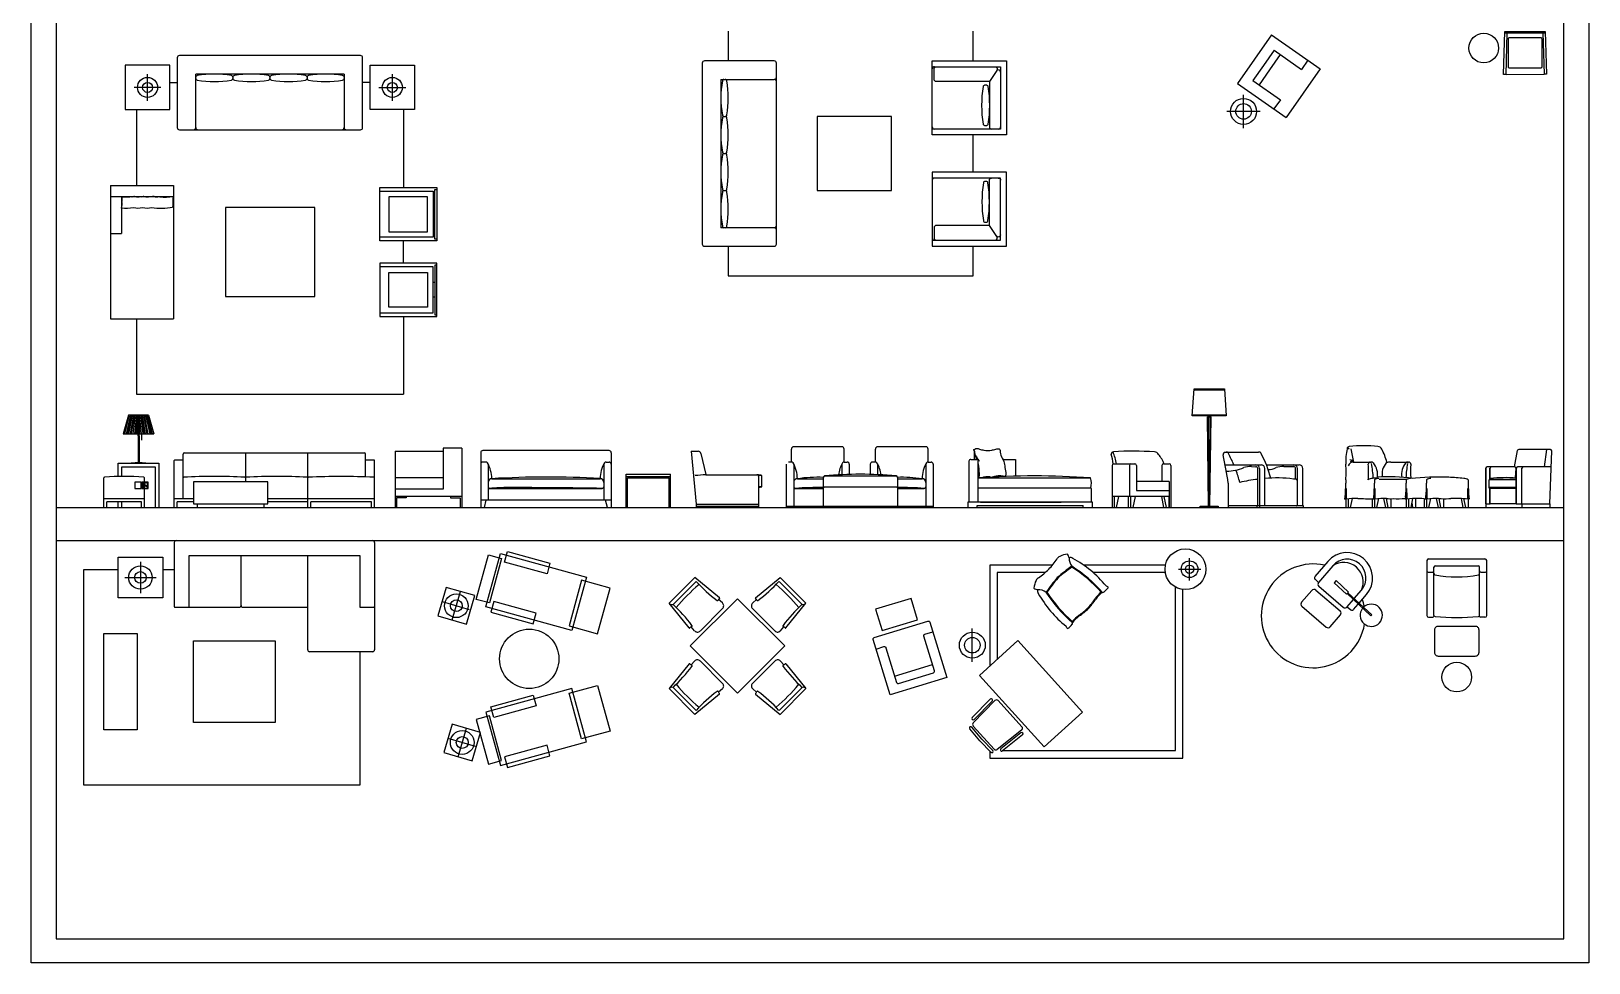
# Model space of a CAD drawing. Header units: inches. Extents: x 3.6 to 46.1, y 10.4 to 35.2.
# Drawn here: x 25.09 to 46.09, y 10.41 to 22.98 of the extents above; entities that cross this region are included whole.
import ezdxf

# ---------------------------------------------------------------- set-up
doc = ezdxf.new("R2010")
doc.units = ezdxf.units.IN
doc.header["$MEASUREMENT"] = 0
for name, color, linetype in [('02', 2, 'Continuous'), ('1', 1, 'Continuous'), ('4', 4, 'Continuous'), ('kadrbm', 4, 'Continuous')]:
    doc.layers.add(name, color=color, linetype=linetype)

# ---------------------------------------------------------------- blocks, each defined once
blk = doc.blocks.new('kadrbm')
at = {"layer": 'kadrbm', "color": 4}
blk.add_lwpolyline([(0, 0), (0, 24.797), (21, 24.797), (21, 0), (0, 0)], close=True, dxfattribs=at)
blk.add_lwpolyline([(20.663, 0.326), (20.663, 24.46), (0.337, 24.46), (0.337, 0.326), (20.663, 0.326)], dxfattribs=at)

msp = doc.modelspace()

# ---------------------------------------------------------------- linework, layer by layer
at = {"layer": '02'}
for p, q in [((41.815, 22.928), (41.357, 22.273)), ((41.815, 22.928), (42.471, 22.47)), ((44.945, 22.395), (44.961, 22.972)), ((44.961, 22.972), (45.506, 22.972)), ((44.961, 22.953), (45.506, 22.953)), ((44.977, 22.395), (44.993, 22.953)), ((45.474, 22.953), (45.49, 22.396)), ((45.506, 22.972), (45.522, 22.396)), ((41.852, 22.72), (41.708, 22.513)), ((41.852, 22.72), (42.221, 22.462)), ((29.35, 22.648), (29.35, 22.658)), ((41.708, 22.513), (41.566, 22.31)), ((41.934, 22.662), (41.789, 22.454)), ((42.471, 22.47), (42.013, 21.815)), ((42.307, 22.585), (42.221, 22.462)), ((26.663, 22.039), (26.663, 22.399)), ((26.963, 22.284), (27.063, 22.284)), ((29.313, 22.398), (27.313, 22.398)), ((29.663, 22.284), (29.563, 22.284)), ((29.963, 22.039), (29.963, 22.399)), ((34.392, 22.327), (34.392, 20.327)), ((41.357, 22.273), (42.013, 21.815)), ((41.566, 22.31), (41.935, 22.052)), ((41.789, 22.454), (41.648, 22.252)), ((44.977, 22.395), (44.945, 22.395)), ((44.977, 22.395), (45.49, 22.396)), ((45.522, 22.396), (45.49, 22.396)), ((26.843, 22.219), (26.483, 22.219)), ((29.783, 22.219), (30.143, 22.219)), ((41.935, 22.052), (41.849, 21.929)), ((37.792, 21.077), (37.792, 21.577)), ((26.163, 20.898), (26.163, 19.098)), ((26.163, 20.898), (27.013, 20.898)), ((27.013, 20.898), (27.013, 19.098)), ((26.163, 20.748), (27.013, 20.748)), ((26.313, 20.748), (26.313, 20.248)), ((30.538, 20.608), (30.513, 20.608)), ((30.538, 20.408), (30.513, 20.408)), ((26.163, 20.248), (26.313, 20.248)), ((30.113, 19.848), (30.113, 20.148)), ((30.538, 19.588), (30.513, 19.588)), ((30.538, 19.388), (30.513, 19.388)), ((26.163, 19.098), (27.013, 19.098)), ((27.023, 16.083), (27.023, 15.218)), ((29.723, 16.083), (29.723, 14.633)), ((31.477, 15.817), (31.517, 15.961)), ((31.517, 15.961), (32.088, 15.804)), ((27.223, 15.908), (29.523, 15.908)), ((27.223, 15.218), (27.223, 15.908)), ((27.923, 15.233), (27.923, 15.908)), ((28.823, 14.633), (28.823, 15.908)), ((29.523, 15.908), (29.523, 15.218)), ((31.094, 15.314), (31.259, 15.914)), ((31.223, 15.214), (31.421, 15.934)), ((31.259, 15.914), (31.435, 15.865)), ((31.435, 15.865), (31.271, 15.266)), ((31.421, 15.934), (32.581, 15.615)), ((32.049, 15.66), (31.477, 15.817)), ((32.088, 15.804), (32.049, 15.66)), ((42.574, 15.825), (42.399, 15.621)), ((42.642, 15.768), (42.45, 15.544)), ((43.91, 15.837), (43.91, 15.098)), ((43.934, 15.861), (44.693, 15.861)), ((44.022, 15.765), (44.605, 15.765)), ((44.717, 15.098), (44.717, 15.837)), ((32.514, 15.574), (32.345, 14.958)), ((32.581, 15.615), (32.383, 14.896)), ((32.899, 15.468), (32.514, 15.574)), ((33.694, 15.263), (34.04, 15.61)), ((33.747, 15.246), (34.057, 15.556)), ((34.374, 15.337), (34.04, 15.61)), ((34.859, 15.337), (35.193, 15.61)), ((35.486, 15.246), (35.176, 15.556)), ((35.539, 15.263), (35.193, 15.61)), ((42.45, 15.544), (42.402, 15.585)), ((42.688, 15.568), (42.66, 15.539)), ((42.854, 15.413), (42.688, 15.568)), ((43.926, 15.683), (43.99, 15.683)), ((44.006, 15.099), (44.006, 15.749)), ((44.621, 15.09), (44.621, 15.749)), ((44.637, 15.683), (44.701, 15.683)), ((32.73, 14.852), (32.899, 15.468)), ((42.358, 15.436), (42.221, 15.276)), ((42.411, 15.44), (42.74, 15.159)), ((42.455, 15.491), (42.783, 15.21)), ((42.66, 15.539), (42.827, 15.384)), ((42.827, 15.384), (42.854, 15.413)), ((42.846, 15.405), (42.834, 15.392)), ((42.834, 15.392), (43.154, 15.094)), ((43.166, 15.107), (42.846, 15.405)), ((42.932, 15.325), (43.028, 15.438)), ((42.996, 15.265), (43.095, 15.38)), ((27.033, 15.208), (27.898, 15.208)), ((27.948, 15.208), (28.823, 15.208)), ((29.533, 15.208), (29.713, 15.208)), ((31.271, 15.266), (31.094, 15.314)), ((32.383, 14.896), (31.223, 15.214)), ((31.331, 15.286), (31.292, 15.142)), ((31.292, 15.142), (31.863, 14.985)), ((31.903, 15.129), (31.331, 15.286)), ((31.863, 14.985), (31.903, 15.129)), ((33.966, 14.93), (33.694, 15.263)), ((34.111, 14.888), (34.415, 15.193)), ((34.412, 15.267), (34.359, 15.311)), ((35.122, 14.888), (34.818, 15.193)), ((34.821, 15.267), (34.874, 15.311)), ((35.267, 14.93), (35.539, 15.263)), ((42.226, 15.222), (42.554, 14.942)), ((42.837, 15.214), (42.92, 15.312)), ((42.837, 15.214), (42.885, 15.173)), ((42.92, 15.176), (42.985, 15.251)), ((32.345, 14.958), (32.73, 14.852)), ((34.037, 14.892), (33.993, 14.944)), ((35.196, 14.892), (35.24, 14.944)), ((42.607, 14.946), (42.744, 15.106)), ((43.154, 15.094), (43.166, 15.107)), ((43.934, 15.074), (43.99, 15.074)), ((44.693, 15.074), (44.637, 15.074)), ((29.698, 14.608), (28.848, 14.608)), ((33.966, 14.444), (33.694, 14.111)), ((34.037, 14.482), (33.993, 14.43)), ((34.111, 14.486), (34.415, 14.181)), ((35.122, 14.486), (34.818, 14.181)), ((35.196, 14.482), (35.24, 14.43)), ((35.267, 14.444), (35.539, 14.111)), ((36.735, 14.28), (37.245, 14.436)), ((32.383, 14.112), (31.223, 13.793)), ((32.345, 14.05), (32.73, 14.155)), ((32.581, 13.392), (32.383, 14.112)), ((32.73, 14.155), (32.899, 13.539)), ((33.694, 14.111), (34.04, 13.764)), ((33.747, 14.128), (34.057, 13.818)), ((34.412, 14.108), (34.359, 14.064)), ((34.821, 14.108), (34.874, 14.064)), ((35.486, 14.128), (35.176, 13.818)), ((35.539, 14.111), (35.193, 13.764)), ((31.292, 13.865), (31.863, 14.022)), ((31.331, 13.721), (31.292, 13.865)), ((31.903, 13.878), (31.331, 13.721)), ((31.863, 14.022), (31.903, 13.878)), ((32.514, 13.433), (32.345, 14.05)), ((34.374, 14.037), (34.04, 13.764)), ((34.859, 14.037), (35.193, 13.764)), ((38.022, 13.97), (37.781, 13.722)), ((37.793, 13.649), (38.087, 13.95)), ((38.048, 13.944), (37.807, 13.697)), ((38.131, 13.949), (38.45, 13.596)), ((31.271, 13.742), (31.094, 13.693)), ((31.094, 13.693), (31.259, 13.094)), ((31.223, 13.793), (31.421, 13.073)), ((31.435, 13.142), (31.271, 13.742)), ((30.77, 13.633), (30.657, 13.249)), ((31.153, 13.521), (30.77, 13.633)), ((31.041, 13.137), (31.153, 13.521)), ((32.899, 13.539), (32.514, 13.433)), ((37.884, 13.405), (37.747, 13.568)), ((37.911, 13.429), (37.775, 13.591)), ((38.077, 13.294), (37.793, 13.607)), ((38.447, 13.553), (38.118, 13.29)), ((38.438, 13.515), (38.167, 13.299)), ((38.46, 13.486), (38.19, 13.271)), ((30.657, 13.249), (31.041, 13.137)), ((31.421, 13.073), (32.581, 13.392)), ((32.049, 13.347), (31.477, 13.19)), ((32.088, 13.203), (32.049, 13.347)), ((38.034, 13.252), (37.884, 13.405)), ((38.059, 13.277), (37.911, 13.429)), ((31.259, 13.094), (31.435, 13.142)), ((31.477, 13.19), (31.517, 13.046)), ((31.517, 13.046), (32.088, 13.203))]:
    msp.add_line(p, q, dxfattribs=at)
for points in [[(45.025, 22.892), (45.442, 22.892, -0.414214), (45.458, 22.876), (45.458, 22.492, -0.414214), (45.442, 22.476), (45.025, 22.476, -0.414214), (45.009, 22.492), (45.009, 22.876, -0.414214)], [(36.445, 14.772, -0.414214), (36.46, 14.8), (37.182, 15.021, -0.414214), (37.21, 15.007), (37.438, 14.263), (36.673, 14.029)], [(44.563, 14.951), (44.063, 14.951, 0.414214), (44.013, 14.901), (44.013, 14.601, 0.414214), (44.063, 14.551), (44.563, 14.551, 0.414214), (44.613, 14.601), (44.613, 14.901, 0.414214)]]:
    msp.add_lwpolyline(points, format="xyb", close=True, dxfattribs=at)
for points in [[(26.963, 21.919), (26.963, 22.519), (26.363, 22.519), (26.363, 21.919)], [(29.663, 21.919), (29.663, 22.519), (30.263, 22.519), (30.263, 21.919)], [(35.692, 20.827), (36.692, 20.827), (36.692, 21.827), (35.692, 21.827)], [(29.793, 20.868), (30.563, 20.868), (30.563, 20.148), (29.793, 20.148)], [(28.916, 20.598), (27.716, 20.598), (27.716, 19.398), (28.916, 19.398)], [(29.918, 20.743), (29.918, 20.273), (30.438, 20.273), (30.438, 20.743)], [(29.793, 19.128), (30.563, 19.128), (30.563, 19.848), (29.793, 19.848)], [(29.918, 19.253), (29.918, 19.723), (30.438, 19.723), (30.438, 19.253)], [(26.867, 15.335), (26.267, 15.335), (26.267, 15.885), (26.867, 15.885)], [(30.578, 15.093), (30.962, 14.981), (31.074, 15.365), (30.69, 15.477)], [(34.616, 14.051), (33.98, 14.687), (34.616, 15.323), (35.253, 14.687)], [(36.566, 14.894), (37.044, 15.041), (36.956, 15.327), (36.478, 15.181)], [(26.522, 14.855), (26.522, 13.555), (26.072, 13.555), (26.072, 14.855)], [(28.383, 14.755), (28.383, 13.655), (27.283, 13.655), (27.283, 14.755)], [(37.877, 14.288), (38.395, 14.758), (39.268, 13.794), (38.75, 13.324)]]:
    msp.add_lwpolyline(points, close=True, dxfattribs=at)
for points in [[(29.533, 21.648, 0.414214), (29.563, 21.678), (29.563, 22.618, 0.414214), (29.533, 22.648), (27.093, 22.648, 0.414214), (27.063, 22.618), (27.063, 21.678, 0.414214), (27.093, 21.648), (29.533, 21.648)], [(35.142, 22.547, 0.414214), (35.112, 22.577), (34.172, 22.577, 0.414214), (34.142, 22.547), (34.142, 20.107, 0.414214), (34.172, 20.077), (35.112, 20.077, 0.414214), (35.142, 20.107), (35.142, 22.547)], [(38.089, 22.497, -0.668179), (38.111, 22.446), (38.012, 22.297), (37.297, 22.297, -0.414214), (37.267, 22.327), (37.267, 22.467, -0.414214), (37.297, 22.497)], [(27.283, 21.648, 0.414214), (27.313, 21.678), (27.313, 22.398)], [(27.813, 22.358, 0.414214), (27.793, 22.378, 0.086957), (27.333, 22.378, 0.414214), (27.313, 22.358)], [(27.313, 22.338, 0.414214), (27.333, 22.318, 0.086957), (27.793, 22.318, 0.414214), (27.813, 22.338)], [(28.313, 22.358, 0.414214), (28.293, 22.378, 0.086957), (27.833, 22.378, 0.414214), (27.813, 22.358), (27.813, 22.338, 0.414214), (27.833, 22.318, 0.086957), (28.293, 22.318, 0.414214), (28.313, 22.338)], [(28.813, 22.358, 0.414214), (28.793, 22.378, 0.086957), (28.333, 22.378, 0.414214), (28.313, 22.358), (28.313, 22.338, 0.414214), (28.333, 22.318, 0.086957), (28.793, 22.318, 0.414214), (28.813, 22.338)], [(29.313, 22.358, 0.414214), (29.293, 22.378, 0.086957), (28.833, 22.378, 0.414214), (28.813, 22.358), (28.813, 22.338, 0.414214), (28.833, 22.318, 0.086957), (29.293, 22.318, 0.414214), (29.313, 22.338)], [(29.313, 22.398), (29.313, 21.678, 0.414214), (29.343, 21.648)], [(34.392, 22.327), (35.112, 22.327, 0.414214), (35.142, 22.357)], [(34.432, 22.327, 0.414214), (34.412, 22.307, 0.086957), (34.412, 21.847, 0.414214), (34.432, 21.827), (34.452, 21.827, 0.414214), (34.472, 21.847, 0.086957), (34.472, 22.307, 0.414214), (34.452, 22.327)], [(38.012, 22.297), (38.012, 21.687, 0.414214), (38.042, 21.657)], [(38.162, 22.425, 0.668179), (38.111, 22.446)], [(37.972, 21.702), (37.952, 21.702, -0.414214), (37.932, 21.722, -0.078431), (37.932, 22.232, -0.414214), (37.952, 22.252), (37.972, 22.252, -0.414214), (37.992, 22.232, -0.078431), (37.992, 21.722, -0.414214), (37.972, 21.702)], [(34.432, 21.827, 0.414214), (34.412, 21.807, 0.086957), (34.412, 21.347, 0.414214), (34.432, 21.327), (34.452, 21.327, 0.414214), (34.472, 21.347, 0.086957), (34.472, 21.807, 0.414214), (34.452, 21.827)], [(38.132, 21.657, 0.414214), (38.162, 21.687)], [(34.432, 21.327, 0.414214), (34.412, 21.307, 0.086957), (34.412, 20.847, 0.414214), (34.432, 20.827), (34.452, 20.827, 0.414214), (34.472, 20.847, 0.086957), (34.472, 21.307, 0.414214), (34.452, 21.327)], [(34.432, 20.827, 0.414214), (34.412, 20.807, 0.086957), (34.412, 20.347, 0.414214), (34.432, 20.327)], [(34.452, 20.327, 0.414214), (34.472, 20.347, 0.086957), (34.472, 20.807, 0.414214), (34.452, 20.827)], [(37.972, 20.952), (37.952, 20.952, 0.414214), (37.932, 20.932, 0.078431), (37.932, 20.422, 0.414214), (37.952, 20.402), (37.972, 20.402, 0.414214), (37.992, 20.422, 0.078431), (37.992, 20.932, 0.414214), (37.972, 20.952)], [(38.012, 20.357), (38.012, 20.967, -0.414214), (38.042, 20.997)], [(38.132, 20.997, -0.414214), (38.162, 20.967)], [(35.142, 20.297, 0.414214), (35.112, 20.327), (34.392, 20.327)], [(38.089, 20.157, 0.668179), (38.111, 20.209), (38.012, 20.357), (37.297, 20.357, 0.414214), (37.267, 20.327), (37.267, 20.187, 0.414214), (37.297, 20.157)], [(38.162, 20.23, -0.668179), (38.111, 20.209)], [(36.484, 14.645), (36.591, 14.677, -0.414214), (36.618, 14.662), (36.762, 14.195, 0.414214), (36.789, 14.18), (37.257, 14.324, 0.414214), (37.271, 14.351), (37.128, 14.819, -0.414214), (37.143, 14.847), (37.249, 14.879)]]:
    msp.add_lwpolyline(points, format="xyb", dxfattribs=at)
for points in [[(37.242, 22.577), (38.242, 22.577), (38.242, 21.577), (37.242, 21.577), (37.242, 22.577)], [(37.242, 22.497), (38.162, 22.497), (38.162, 21.657), (37.242, 21.657)], [(37.242, 21.077), (37.242, 20.077), (38.242, 20.077), (38.242, 21.077), (37.242, 21.077)], [(29.793, 20.818), (30.513, 20.818), (30.513, 20.198), (29.793, 20.198)], [(30.563, 20.173), (30.538, 20.173), (30.538, 20.843), (30.563, 20.843)], [(37.242, 20.157), (38.162, 20.157), (38.162, 20.997), (37.242, 20.997)], [(29.793, 19.178), (30.513, 19.178), (30.513, 19.798), (29.793, 19.798)], [(30.563, 19.823), (30.538, 19.823), (30.538, 19.153), (30.563, 19.153)]]:
    msp.add_lwpolyline(points, dxfattribs=at)
for centre, radius in [((44.677, 22.75), 0.2), ((26.663, 22.219), 0.135), ((26.663, 22.219), 0.0675), ((29.963, 22.219), 0.135), ((29.963, 22.219), 0.0675), ((41.439, 21.895), 0.175), ((41.439, 21.895), 0.105), ((40.655, 15.721), 0.275), ((26.567, 15.61), 0.158), ((40.711, 15.721), 0.113), ((37.782, 14.697, 0), 0.175), ((44.313, 14.267), 0.2)]:
    msp.add_circle(centre, radius, dxfattribs=at)
for centre, radius, start, end in [((37.272, 22.467), 0.03, 90, 180), ((35.112, 22.297), 0.03, 0, 90), ((27.343, 21.678), 0.03, 180, 270), ((29.283, 21.678), 0.03, 270, 0), ((37.272, 21.687), 0.03, 180, 270), ((37.272, 20.967), 0.03, 90, 180), ((26.078, 20.65), 0.242, 346.1867, 7.3739), ((26.365, 21.35), 0.759, 266.0555, 278.1007), ((26.456, 20.707), 0.14, 165.5657, 190.6785), ((26.365, 21.35), 0.609, 265.7427, 275.4189), ((26.433, 20.701), 0.0429, 65.6435, 103.7218), ((26.485, 20.652), 0.0946, 79.7501, 110.8941), ((26.53, 20.858), 0.266, 257.561, 283.7715), ((26.53, 20.858), 0.116, 255.8824, 279.4939), ((26.559, 20.702), 0.0429, 65.6435, 103.7218), ((26.611, 20.652), 0.0946, 79.7501, 110.8941), ((26.656, 20.858), 0.266, 256.4049, 283.7715), ((26.656, 20.858), 0.116, 255.8824, 279.4939), ((26.685, 20.702), 0.0429, 65.6435, 103.7218), ((26.737, 20.653), 0.0946, 79.7501, 110.8941), ((26.849, 21.427), 0.837, 261.0739, 280.4948), ((26.782, 20.859), 0.116, 255.8824, 279.4939), ((26.811, 20.702), 0.0429, 65.6435, 103.7218), ((26.875, 21.855), 1.115, 267.6441, 276.83), ((26.767, 20.661), 0.242, 346.1867, 7.3739), ((27.145, 20.718), 0.14, 166.8176, 190.6785), ((35.112, 20.357), 0.03, 270, 0), ((37.272, 20.187), 0.03, 180, 270), ((27.048, 16.083), 0.025, 90, 180), ((29.698, 16.083), 0.025, 0, 90), ((38.067, 16.44), 1.036, 316.0936, 325.9932), ((39.008, 15.805), 0.1, 118.0469, 145.9932), ((41.329, 12.754), 3.731, 126.2482, 130.0613), ((39.087, 15.658), 0.267, 94.2341, 118.0469), ((38.938, 15.841), 0.153, 12.4649, 32.6081), ((39.254, 15.866), 0.167, 177.1388, 218.2848), ((39.106, 15.831), 0.047, 49.1421, 112.0314), ((38.026, 14.049), 2.034, 41.9312, 57.3791), ((38.431, 14.553), 1.491, 39.305, 61.7726), ((42.835, 15.603), 0.343, 319.4802, 139.4802), ((42.835, 15.603), 0.254, 319.4802, 139.4802), ((42.787, 15.547), 0.265, 335.7404, 123.22), ((43.934, 15.837), 0.0239, 90, 180), ((44.022, 15.749), 0.016, 90, 180), ((44.605, 15.749), 0.016, 0, 90), ((44.693, 15.837), 0.0239, 0, 90), ((35.596, 16.975), 2.092, 222.6775, 233.1426), ((33.637, 16.975), 2.092, 306.8574, 317.3225), ((38.88, 15.448), 0.267, 152.6399, 176.4526), ((38.732, 15.525), 0.1, 124.6935, 152.6399), ((38.085, 16.459), 1.036, 304.6935, 314.5931), ((41.811, 13.242), 3.731, 140.6254, 144.4543), ((42.418, 15.604), 0.025, 139.4802, 229.4802), ((42.479, 15.519), 0.0381, 139.4802, 229.4802), ((43.926, 15.699), 0.016, 180, 270), ((43.99, 15.699), 0.016, 270, 0), ((44.022, 15.661), 0.0156, 178.3563, 270.6808), ((44.313, 17.128), 1.511, 258.8803, 281.1197), ((44.605, 15.661), 0.016, 270, 0), ((44.637, 15.699), 0.016, 180, 270), ((44.701, 15.699), 0.016, 270, 0), ((35.666, 13.643), 2.441, 129.9883, 140.1886), ((34.436, 15.266), 0.089, 134.3746, 154.8525), ((34.371, 15.334), 0.005, 314.3746, 50.1019), ((34.862, 15.334), 0.005, 129.8981, 225.6254), ((34.797, 15.266), 0.089, 25.1475, 45.6254), ((33.567, 13.643), 2.441, 39.8114, 50.0117), ((38.694, 15.594), 0.153, 238.0786, 258.2218), ((38.706, 15.427), 0.047, 158.6553, 221.5447), ((38.673, 15.278), 0.167, 52.402, 93.5479), ((39.977, 16.117), 1.491, 208.9141, 231.3817), ((40.475, 16.528), 2.034, 213.3076, 228.7555), ((39.872, 15.006), 0.527, 129.6001, 143.6919), ((39.542, 15.432), 0.0235, 263.6461, 316.5282), ((39.381, 15.638), 0.285, 308.8946, 324.3038), ((39.619, 15.538), 0.0527, 230.7964, 256.3216), ((39.604, 15.477), 0.01, 324.3038, 75.5886), ((42.387, 15.411), 0.0381, 49.4802, 139.4802), ((27.033, 15.218), 0.01, 180, 270), ((27.213, 15.218), 0.01, 270, 0), ((27.898, 15.233), 0.025, 270, 0), ((27.948, 15.233), 0.025, 180, 270), ((29.533, 15.218), 0.01, 180, 270), ((29.713, 15.218), 0.01, 270, 0), ((33.732, 15.29), 0.0465, 215.0215, 289.3027), ((32.329, 13.708), 2.092, 36.8569, 47.3219), ((34.347, 15.308), 0.01, 232.3954, 334.8525), ((34.38, 15.228), 0.05, 314.9997, 50.1019), ((34.853, 15.228), 0.05, 129.8981, 225.0003), ((34.886, 15.308), 0.01, 205.1475, 307.6046), ((36.904, 13.708), 2.092, 132.6781, 143.1431), ((35.501, 15.29), 0.0465, 250.6973, 324.9785), ((38.674, 15.907), 0.983, 303.9852, 313.3305), ((38.625, 15.858), 0.983, 317.3563, 326.7015), ((42.25, 15.251), 0.0381, 139.4802, 229.4802), ((42.715, 15.13), 0.0381, 319.4802, 49.4802), ((42.808, 15.239), 0.0381, 229.4802, 319.4802), ((42.901, 15.192), 0.025, 229.4802, 319.4802), ((43.16, 15.1), 0.15, 140.369, 133.6125), ((33.97, 14.933), 0.005, 219.8976, 315.6249), ((34.037, 14.867), 0.089, 115.1469, 135.6249), ((33.995, 14.957), 0.01, 295.1469, 37.604), ((35.238, 14.957), 0.01, 142.396, 244.8531), ((35.196, 14.867), 0.089, 44.3751, 64.8531), ((35.263, 14.933), 0.005, 224.3751, 320.1024), ((39.006, 14.917), 0.0527, 15.0982, 40.6233), ((39.066, 14.934), 0.01, 195.0982, 306.3829), ((38.903, 15.155), 0.285, 306.3829, 321.7921), ((39.111, 14.995), 0.0235, 314.1585, 7.0406), ((39.541, 14.671), 0.527, 126.9948, 141.0866), ((42.579, 14.971), 0.0381, 229.4802, 319.4802), ((43.934, 15.098), 0.0239, 180, 270), ((43.99, 15.09), 0.016, 270, 0), ((44.022, 15.099), 0.016, 180, 270), ((44.313, 18.657), 3.586, 265.3378, 274.6622), ((44.605, 15.099), 0.016, 270, 0), ((44.637, 15.09), 0.016, 180, 270), ((44.693, 15.098), 0.0239, 270, 0), ((34.075, 14.924), 0.05, 219.8976, 314.9997), ((35.158, 14.924), 0.05, 225.0003, 320.1024), ((28.848, 14.633), 0.025, 180, 270), ((29.698, 14.633), 0.025, 270, 0), ((34.075, 14.45), 0.05, 45.0003, 140.1024), ((35.158, 14.45), 0.05, 39.8976, 134.9997), ((32.329, 15.666), 2.092, 312.6781, 323.1431), ((33.97, 14.441), 0.005, 44.3751, 140.1024), ((34.037, 14.507), 0.089, 224.3751, 244.8531), ((33.995, 14.417), 0.01, 322.396, 64.8531), ((35.238, 14.417), 0.01, 115.1469, 217.604), ((36.904, 15.666), 2.092, 216.8569, 227.3219), ((35.196, 14.507), 0.089, 295.1469, 315.6249), ((35.263, 14.441), 0.005, 39.8976, 135.6249), ((33.732, 14.084), 0.0465, 70.6973, 144.9785), ((35.666, 15.732), 2.441, 219.8114, 230.0117), ((35.596, 12.4), 2.092, 126.8574, 137.3225), ((34.347, 14.066), 0.01, 25.1475, 127.6046), ((34.38, 14.146), 0.05, 309.8981, 45.0003), ((34.853, 14.146), 0.05, 134.9997, 230.1019), ((34.886, 14.066), 0.01, 52.3954, 154.8525), ((33.637, 12.4), 2.092, 42.6775, 53.1426), ((33.567, 15.732), 2.441, 309.9883, 320.1886), ((35.501, 14.084), 0.0465, 35.0215, 109.3027), ((34.436, 14.108), 0.089, 205.1475, 225.6254), ((34.371, 14.041), 0.005, 309.8981, 45.6254), ((34.862, 14.041), 0.005, 134.3746, 230.1019), ((34.797, 14.108), 0.089, 314.3746, 334.8525), ((38.035, 13.957), 0.018, 315.757, 135.757), ((38.109, 13.929), 0.03, 42.1807, 135.757), ((37.794, 13.709), 0.018, 135.757, 315.757), ((37.761, 13.58), 0.018, 39.6211, 219.6211), ((37.815, 13.628), 0.03, 135.757, 222.1807), ((38.449, 13.501), 0.018, 308.6043, 128.6043), ((38.428, 13.576), 0.03, 308.6043, 42.1807), ((38.047, 13.265), 0.018, 224.7402, 44.7402), ((38.099, 13.314), 0.03, 222.1807, 308.6043), ((38.179, 13.285), 0.018, 128.6043, 308.6043)]:
    msp.add_arc(centre, radius, start, end, dxfattribs=at)
at = {"layer": '1'}
for p, q in [((41.439, 21.67), (41.439, 22.12)), ((26.513, 21.919), (26.513, 20.898)), ((30.113, 21.919), (30.113, 20.868)), ((41.664, 21.895), (41.214, 21.895)), ((30.113, 19.128), (30.113, 18.084)), ((26.513, 19.098), (26.513, 18.084)), ((26.513, 18.084), (30.113, 18.084)), ((40.771, 18.142), (41.182, 18.142)), ((26.408, 17.799), (26.336, 17.545)), ((26.355, 17.545), (26.421, 17.799)), ((26.435, 17.799), (26.373, 17.545)), ((26.448, 17.799), (26.392, 17.545)), ((26.676, 17.799), (26.408, 17.799)), ((26.411, 17.545), (26.462, 17.799)), ((26.475, 17.799), (26.43, 17.545)), ((26.448, 17.545), (26.488, 17.799)), ((26.467, 17.545), (26.502, 17.799)), ((26.515, 17.799), (26.486, 17.545)), ((26.505, 17.545), (26.529, 17.799)), ((26.523, 17.545), (26.536, 17.799)), ((26.542, 17.545), (26.542, 17.799)), ((26.561, 17.545), (26.548, 17.799)), ((26.58, 17.545), (26.556, 17.799)), ((26.569, 17.799), (26.598, 17.545)), ((26.617, 17.545), (26.582, 17.799)), ((26.636, 17.545), (26.596, 17.799)), ((26.609, 17.799), (26.655, 17.545)), ((26.673, 17.545), (26.623, 17.799)), ((26.636, 17.799), (26.692, 17.545)), ((26.649, 17.799), (26.711, 17.545)), ((26.729, 17.545), (26.663, 17.799)), ((26.676, 17.799), (26.748, 17.545)), ((40.747, 17.802), (41.206, 17.802)), ((40.952, 17.777), (41.001, 17.777)), ((40.967, 16.572), (40.952, 17.777)), ((40.972, 16.572), (40.964, 17.777)), ((40.969, 17.777), (40.969, 17.792)), ((40.98, 16.572), (40.988, 17.777)), ((40.984, 17.777), (40.984, 17.792)), ((40.985, 16.572), (41.001, 17.777)), ((26.336, 17.545), (26.748, 17.545)), ((26.536, 17.521), (26.533, 17.545)), ((26.536, 17.521), (26.536, 17.164)), ((26.536, 17.521), (26.548, 17.521)), ((26.548, 17.521), (26.552, 17.545)), ((26.548, 17.521), (26.548, 17.164)), ((26.58, 17.463), (26.582, 17.463)), ((26.582, 17.545), (26.582, 17.463)), ((27.143, 16.672), (27.143, 17.272)), ((27.163, 17.292), (29.583, 17.292)), ((27.983, 17.292), (27.983, 16.902)), ((28.823, 16.552), (28.823, 17.292)), ((29.603, 16.967), (29.603, 17.272)), ((29.999, 17.312), (29.999, 16.552)), ((29.999, 17.312), (30.649, 17.312)), ((30.899, 17.352), (30.649, 17.352)), ((30.649, 17.352), (30.649, 16.802)), ((30.899, 17.352), (30.899, 16.552)), ((31.154, 17.292), (31.154, 16.552)), ((32.884, 17.322), (31.184, 17.322)), ((32.914, 17.292), (32.914, 16.552)), ((33.993, 17.312), (34.061, 16.597)), ((33.993, 17.312), (34.085, 17.312)), ((34.124, 17.282), (34.188, 16.998)), ((35.344, 17.167), (35.344, 17.342)), ((36.024, 17.372), (35.374, 17.372)), ((36.054, 17.167), (36.054, 17.342)), ((36.475, 17.167), (36.475, 17.342)), ((37.155, 17.372), (36.505, 17.372)), ((37.185, 17.167), (37.185, 17.342)), ((37.811, 17.202), (37.811, 17.316)), ((41.187, 17.297), (41.201, 17.302)), ((41.201, 17.302), (41.641, 17.302)), ((42.84, 17.363), (42.85, 17.367)), ((42.85, 17.367), (42.846, 17.36)), ((42.846, 17.36), (42.863, 17.347)), ((45.092, 17.102), (45.132, 17.321)), ((45.575, 17.336), (45.15, 17.336)), ((45.497, 17.102), (45.529, 17.336)), ((45.568, 16.602), (45.593, 17.319)), ((26.267, 17.152), (26.817, 17.152)), ((26.267, 16.972), (26.267, 17.152)), ((26.317, 17.102), (26.767, 17.102)), ((26.317, 16.972), (26.317, 17.102)), ((26.442, 17.156), (26.642, 17.156)), ((26.442, 17.156), (26.442, 17.152)), ((26.536, 17.164), (26.548, 17.164)), ((26.642, 17.156), (26.642, 17.152)), ((26.767, 17.102), (26.767, 16.552)), ((26.817, 17.152), (26.817, 16.552)), ((27.023, 16.552), (27.023, 17.187)), ((27.138, 17.192), (27.028, 17.192)), ((29.718, 17.192), (29.608, 17.192)), ((29.723, 16.552), (29.723, 17.187)), ((31.224, 17.167), (31.184, 17.167)), ((31.254, 17.137), (31.254, 16.652)), ((32.814, 17.137), (32.814, 16.652)), ((32.844, 17.167), (32.884, 17.167)), ((35.274, 17.137), (35.274, 16.552)), ((35.344, 17.167), (35.304, 17.167)), ((35.374, 17.137), (35.374, 16.572)), ((36.024, 17.137), (36.024, 16.996)), ((36.054, 17.167), (36.094, 17.167)), ((36.124, 17.137), (36.124, 17)), ((36.405, 17.137), (36.405, 17)), ((36.475, 17.167), (36.435, 17.167)), ((36.505, 17.137), (36.505, 16.996)), ((37.155, 17.137), (37.155, 16.572)), ((37.185, 17.167), (37.225, 17.167)), ((37.255, 17.137), (37.255, 16.552)), ((39.667, 17.122), (39.667, 16.552)), ((39.687, 17.142), (39.974, 17.142)), ((39.901, 17.122), (39.901, 16.702)), ((39.994, 17.122), (39.994, 16.782)), ((40.339, 17.122), (40.339, 16.903)), ((40.359, 17.142), (40.438, 17.142)), ((40.458, 17.122), (40.458, 16.552)), ((41.194, 17.13), (41.679, 17.13)), ((41.546, 17.105), (41.605, 17.104)), ((41.63, 16.577), (41.63, 17.079)), ((41.655, 17.079), (41.655, 16.552)), ((41.726, 16.577), (41.726, 17.079)), ((41.747, 17.13), (42.187, 17.13)), ((41.983, 17.105), (42.116, 17.105)), ((42.141, 16.937), (42.141, 17.08)), ((42.166, 16.907), (42.166, 17.08)), ((42.237, 16.577), (42.237, 17.08)), ((42.915, 17.167), (43.158, 17.167)), ((43.423, 17.167), (43.664, 17.167)), ((44.704, 16.602), (44.704, 17.084)), ((44.708, 16.602), (44.708, 17.087)), ((45.092, 17.102), (44.722, 17.102)), ((44.758, 16.94), (44.758, 17.084)), ((44.762, 16.943), (44.762, 17.084)), ((45.109, 17.083), (45.101, 16.952)), ((45.116, 16.602), (45.116, 17.084)), ((45.119, 16.602), (45.119, 17.087)), ((45.586, 17.102), (45.134, 17.102)), ((45.189, 16.602), (45.189, 17.084)), ((45.192, 16.602), (45.192, 17.084)), ((26.072, 16.552), (26.072, 16.952)), ((26.598, 16.889), (26.658, 16.889)), ((26.598, 16.889), (26.598, 16.814)), ((26.598, 16.814), (26.658, 16.814)), ((26.622, 16.552), (26.622, 16.952)), ((26.658, 16.889), (26.658, 16.814)), ((30.649, 16.952), (29.999, 16.952)), ((30.649, 16.802), (29.999, 16.802)), ((31.274, 16.812), (32.794, 16.812)), ((31.304, 16.942), (32.764, 16.942)), ((33.114, 17.002), (33.714, 17.002)), ((33.114, 16.552), (33.114, 17.002)), ((33.114, 16.972), (33.714, 16.972)), ((33.134, 16.952), (33.694, 16.952)), ((33.134, 16.552), (33.134, 16.952)), ((33.694, 16.552), (33.694, 16.952)), ((33.714, 16.552), (33.714, 17.002)), ((34.188, 16.994), (34.877, 16.994)), ((34.898, 16.974), (34.898, 16.552)), ((34.945, 16.834), (34.898, 16.834)), ((34.945, 16.834), (34.945, 16.984)), ((35.394, 16.812), (35.773, 16.812)), ((35.424, 16.942), (35.773, 16.942)), ((35.773, 16.959), (35.773, 16.837)), ((35.773, 16.817), (35.773, 16.572)), ((36.763, 16.827), (35.783, 16.827)), ((36.762, 16.977), (35.784, 16.977)), ((36.773, 16.959), (36.773, 16.837)), ((36.773, 16.942), (37.105, 16.942)), ((36.773, 16.817), (36.773, 16.572)), ((36.773, 16.812), (37.135, 16.812)), ((37.862, 16.952), (39.377, 16.953)), ((37.862, 16.817), (39.377, 16.817)), ((39.387, 16.627), (39.387, 16.807)), ((40.438, 16.903), (39.994, 16.903)), ((40.438, 16.903), (40.438, 16.552)), ((41.232, 16.882), (41.232, 16.552)), ((42.167, 16.592), (42.166, 16.907)), ((42.817, 16.928), (42.817, 16.881)), ((43.203, 16.928), (43.203, 16.881)), ((43.269, 16.934), (43.643, 16.934)), ((43.633, 16.928), (43.633, 16.881)), ((43.905, 16.928), (43.905, 16.881)), ((44.467, 16.928), (44.467, 16.881)), ((44.751, 16.815), (44.751, 16.925)), ((44.751, 16.828), (45.116, 16.828)), ((44.751, 16.815), (45.116, 16.815)), ((44.759, 16.602), (44.758, 16.815)), ((44.762, 16.602), (44.762, 16.815)), ((26.622, 16.672), (26.072, 16.672)), ((26.582, 16.632), (26.112, 16.632)), ((26.112, 16.552), (26.112, 16.632)), ((26.267, 16.552), (26.267, 16.632)), ((26.317, 16.552), (26.317, 16.632)), ((26.582, 16.552), (26.582, 16.632)), ((27.283, 16.672), (27.023, 16.672)), ((27.063, 16.552), (27.063, 16.632)), ((27.283, 16.632), (27.063, 16.632)), ((29.723, 16.672), (28.283, 16.672)), ((28.823, 16.632), (28.283, 16.632)), ((29.683, 16.632), (28.863, 16.632)), ((28.863, 16.552), (28.863, 16.632)), ((29.683, 16.552), (29.683, 16.632)), ((30.899, 16.702), (29.999, 16.702)), ((30.149, 16.682), (30.019, 16.682)), ((30.019, 16.682), (30.019, 16.552)), ((30.149, 16.702), (30.149, 16.682)), ((30.749, 16.702), (30.749, 16.682)), ((30.749, 16.682), (30.879, 16.682)), ((30.879, 16.682), (30.879, 16.552)), ((32.914, 16.652), (31.154, 16.652)), ((31.204, 16.552), (31.229, 16.652)), ((32.864, 16.552), (32.839, 16.652)), ((34.061, 16.597), (34.898, 16.597)), ((34.061, 16.597), (34.061, 16.552)), ((37.891, 16.627), (38.98, 16.627)), ((40.438, 16.702), (39.667, 16.702)), ((39.694, 16.702), (39.694, 16.552)), ((39.727, 16.552), (39.757, 16.702)), ((39.885, 16.702), (39.885, 16.552)), ((39.916, 16.702), (39.916, 16.552)), ((39.95, 16.552), (39.98, 16.702)), ((39.994, 16.782), (40.438, 16.782)), ((40.366, 16.552), (40.336, 16.702)), ((40.4, 16.552), (40.37, 16.702)), ((40.433, 16.702), (40.433, 16.552)), ((42.805, 16.666), (42.817, 16.671)), ((42.817, 16.776), (42.817, 16.552)), ((42.848, 16.672), (42.848, 16.552)), ((42.882, 16.552), (42.906, 16.674)), ((43.172, 16.672), (43.172, 16.552)), ((43.191, 16.666), (43.203, 16.671)), ((43.203, 16.776), (43.203, 16.552)), ((43.237, 16.552), (43.261, 16.674)), ((43.356, 16.552), (43.331, 16.674)), ((43.389, 16.552), (43.365, 16.674)), ((43.423, 16.672), (43.423, 16.552)), ((43.62, 16.666), (43.633, 16.671)), ((43.633, 16.776), (43.633, 16.552)), ((43.664, 16.67), (43.664, 16.552)), ((43.697, 16.552), (43.722, 16.674)), ((43.723, 16.552), (43.71, 16.615)), ((43.756, 16.677), (43.756, 16.552)), ((43.874, 16.672), (43.874, 16.552)), ((43.893, 16.666), (43.905, 16.671)), ((43.905, 16.776), (43.905, 16.552)), ((43.938, 16.552), (43.963, 16.674)), ((44.067, 16.552), (44.042, 16.674)), ((44.1, 16.552), (44.076, 16.674)), ((44.134, 16.672), (44.134, 16.552)), ((44.4, 16.552), (44.376, 16.674)), ((44.434, 16.552), (44.409, 16.674)), ((44.467, 16.776), (44.467, 16.552)), ((44.479, 16.666), (44.467, 16.671)), ((44.704, 16.602), (44.704, 16.552)), ((44.704, 16.602), (44.762, 16.602)), ((45.116, 16.602), (44.762, 16.602)), ((45.116, 16.602), (45.568, 16.602)), ((45.192, 16.602), (45.192, 16.552)), ((45.568, 16.602), (45.568, 16.552)), ((34.061, 16.572), (34.898, 16.572)), ((34.181, 16.572), (34.181, 16.552)), ((34.778, 16.572), (34.778, 16.552)), ((35.274, 16.572), (37.255, 16.572)), ((37.847, 16.582), (39.277, 16.582)), ((37.847, 16.552), (37.847, 16.582)), ((39.277, 16.552), (39.277, 16.582)), ((42.247, 16.577), (41.232, 16.577)), ((41.62, 16.552), (41.62, 16.577)), ((42.247, 16.552), (42.247, 16.577)), ((26.567, 15.82), (26.567, 15.4)), ((40.385, 15.775), (39.285, 15.775)), ((40.711, 15.571), (40.711, 15.871)), ((26.357, 15.61), (26.777, 15.61)), ((40.561, 15.721), (40.861, 15.721)), ((30.77, 15.037), (30.882, 15.421)), ((30.634, 15.285), (30.999, 15.179)), ((37.782, 14.472, 0), (37.782, 14.922, 0)), ((30.713, 13.441), (31.078, 13.335)), ((30.849, 13.193), (30.962, 13.577))]:
    msp.add_line(p, q, dxfattribs=at)
for points in [[(34.492, 22.977), (34.492, 22.577)], [(37.792, 22.577), (37.792, 22.977)], [(34.492, 20.077), (34.492, 19.677), (37.792, 19.677), (37.792, 20.077)], [(37.762, 17.202), (37.843, 17.202)], [(38.194, 17.202), (38.362, 17.202), (38.362, 16.977)], [(27.333, 16.602), (27.333, 16.552)], [(28.233, 16.552), (28.233, 16.602)], [(39.402, 16.627), (37.722, 16.627)], [(37.722, 16.627), (37.722, 16.552)], [(39.402, 16.552), (39.402, 16.627)], [(35.773, 16.572), (35.78, 16.552)], [(35.845, 16.552), (35.853, 16.572)], [(36.7, 16.552), (36.693, 16.572)], [(36.773, 16.572), (36.765, 16.552)], [(40.856, 16.552), (40.856, 16.572), (41.096, 16.572), (41.096, 16.552)], [(38.864, 15.775), (38.019, 15.775), (38.019, 14.416)], [(29.523, 14.608), (29.523, 12.809), (25.806, 12.809), (25.806, 15.718), (26.267, 15.718)], [(26.867, 15.718), (27.023, 15.718)], [(38.766, 15.675), (38.119, 15.675), (38.119, 14.507)], [(40.384, 15.675), (39.413, 15.675)], [(38.019, 13.268), (38.019, 13.175), (40.619, 13.175), (40.619, 15.448)], [(38.194, 13.275), (40.519, 13.275), (40.519, 15.482)]]:
    msp.add_lwpolyline(points, dxfattribs=at)
for points in [[(40.746, 17.792), (40.771, 18.152), (41.181, 18.152), (41.206, 17.792)], [(26.575, 16.809), (26.575, 16.894), (26.49, 16.894), (26.49, 16.809)], [(26.585, 16.809), (26.67, 16.809), (26.67, 16.894), (26.585, 16.894)], [(26.621, 16.845), (26.621, 16.84), (26.606, 16.84), (26.606, 16.845)], [(26.625, 16.856), (26.63, 16.856), (26.63, 16.871), (26.625, 16.871)], [(26.634, 16.845), (26.634, 16.84), (26.649, 16.84), (26.649, 16.845)], [(27.283, 16.602), (28.283, 16.602), (28.283, 16.902), (27.283, 16.902)]]:
    msp.add_lwpolyline(points, close=True, dxfattribs=at)
for points in [[(37.762, 17.202, 0.414214), (37.737, 17.177), (37.737, 16.627)], [(37.862, 16.627), (37.862, 17.177, 0.414214), (37.837, 17.202)]]:
    msp.add_lwpolyline(points, format="xyb", dxfattribs=at)
for centre, radius in [((40.711, 15.721), 0.0562), ((26.567, 15.61), 0.0788), ((30.826, 15.229), 0.16), ((30.826, 15.229), 0.08), ((31.809, 14.513), 0.4), ((37.782, 14.697, 0), 0.105), ((30.905, 13.385), 0.16), ((30.905, 13.385), 0.08)]:
    msp.add_circle(centre, radius, dxfattribs=at)
for centre, radius, start, end in [((27.163, 17.272), 0.02, 90, 180), ((29.583, 17.272), 0.02, 0, 90), ((31.184, 17.292), 0.03, 90, 180), ((32.884, 17.292), 0.03, 0, 90), ((34.085, 17.272), 0.04, 13.9838, 90), ((35.374, 17.342), 0.03, 90, 180), ((36.024, 17.342), 0.03, 0, 90), ((36.505, 17.342), 0.03, 90, 180), ((37.155, 17.342), 0.03, 0, 90), ((39.685, 17.274), 0.03, 90, 180), ((38.814, 17.039), 0.873, 6.7491, 15.6015), ((39.16, 17.052), 0.573, 8.9819, 25.8948), ((39.955, 13.715), 3.599, 85.471, 94.3112), ((40.24, 17.244), 0.0585, 25.9747, 90), ((39.877, 16.936), 0.533, 22.7544, 38.858), ((41.192, 17.268), 0.03, 100.4692, 188.8911), ((37.18, 16.338), 4.088, 7.6473, 13.0797), ((41.206, 17.272), 0.03, 18.4349, 100.4692), ((39.89, 16.531), 1.54, 22.8938, 29.1547), ((41.647, 17.272), 0.03, 18.4349, 100.4692), ((40.402, 16.588), 1.449, 14.3811, 28.5708), ((43.742, 17.165), 0.926, 168.7712, 181.7752), ((42.864, 17.346), 0.03, 90, 180), ((43.053, 15.623), 1.763, 83.5522, 96.135), ((41.584, 16.995), 1.351, 7.3164, 15.0072), ((43.251, 17.316), 0.0585, 25.9747, 90), ((42.325, 16.853), 1.093, 16.6654, 26.5404), ((45.15, 17.318), 0.018, 90, 171.8496), ((45.575, 17.318), 0.018, 1.2213, 90), ((26.406, 18.069), 0.914, 273.0727, 278.1858), ((26.678, 18.069), 0.914, 261.8142, 266.9273), ((27.028, 17.187), 0.005, 90, 180), ((27.138, 17.187), 0.005, 0, 90), ((29.608, 17.187), 0.005, 90, 180), ((29.718, 17.187), 0.005, 0, 90), ((31.184, 17.137), 0.03, 90, 180), ((31.224, 17.137), 0.03, 45, 90), ((30.849, 16.934), 0.455, 0.9576, 29.4636), ((31.224, 17.137), 0.03, 0, 11.7666), ((33.219, 16.934), 0.455, 150.5364, 179.0424), ((32.844, 17.137), 0.03, 168.2334, 180), ((32.844, 17.137), 0.03, 90, 135), ((32.884, 17.137), 0.03, 0, 90), ((35.344, 17.137), 0.03, 45, 90), ((34.969, 16.934), 0.455, 0.9576, 29.4636), ((35.344, 17.137), 0.03, 0, 11.7666), ((36.429, 16.934), 0.455, 150.5364, 172.5434), ((36.054, 17.137), 0.03, 168.2334, 180), ((36.054, 17.137), 0.03, 90, 135), ((36.094, 17.137), 0.03, 0, 90), ((36.435, 17.137), 0.03, 90, 180), ((36.475, 17.137), 0.03, 45, 90), ((36.1, 16.934), 0.455, 7.5703, 29.4636), ((36.475, 17.137), 0.03, 0, 11.7666), ((37.56, 16.934), 0.455, 150.5364, 179.0424), ((37.185, 17.137), 0.03, 168.2334, 180), ((37.185, 17.137), 0.03, 90, 135), ((37.225, 17.137), 0.03, 0, 90), ((39.687, 17.122), 0.02, 90, 180), ((39.921, 17.122), 0.02, 90, 180), ((39.974, 17.122), 0.02, 0, 90), ((40.359, 17.122), 0.02, 90, 180), ((40.438, 17.122), 0.02, 0, 90), ((41.197, 17.668), 0.626, 271.4183, 292.936), ((39.89, 16.531), 1.54, 13.541, 19.9957), ((41.53, 16.824), 0.282, 86.6155, 108.4544), ((41.605, 17.079), 0.05, 0, 90), ((41.605, 17.079), 0.025, 0, 90), ((41.676, 17.079), 0.05, 0, 90), ((41.767, 17.308), 0.243, 270.9053, 296.9247), ((41.966, 16.824), 0.282, 86.6155, 108.4544), ((42.116, 17.08), 0.05, 0, 90), ((42.116, 17.08), 0.025, 0, 90), ((42.187, 17.08), 0.05, 0, 90), ((41.744, 17.032), 1.078, 354.4469, 5.5531), ((42.92, 17.09), 0.0765, 86.3989, 159.3704), ((42.859, 17.116), 0.0832, 37.8188, 79.8977), ((42.9, 17.124), 0.0503, 67.0861, 119.1137), ((42.895, 17.133), 0.0453, 48.6462, 94.6889), ((43.15, 17.137), 0.03, 90, 180), ((42.046, 17.032), 1.078, 354.4469, 5.5531), ((43.158, 17.118), 0.0486, 51.8357, 90), ((41.821, 16.892), 1.367, 2.3557, 10.6972), ((43.007, 17.004), 0.237, 346.9997, 40.0819), ((43.543, 17.004), 0.237, 139.9181, 190.4), ((43.423, 16.983), 0.183, 89.799, 109.3685), ((43.806, 17.004), 0.237, 139.9181, 190.4), ((43.655, 17.118), 0.0486, 90, 128.1643), ((44.993, 16.892), 1.367, 169.3028, 177.2369), ((43.664, 17.137), 0.03, 0, 90), ((44.767, 17.032), 1.078, 174.4469, 184.2851), ((44.722, 17.084), 0.018, 90, 180), ((44.722, 17.087), 0.0144, 90, 180), ((44.78, 17.084), 0.018, 90, 180), ((45.091, 17.084), 0.018, 356.379, 85.8962), ((45.134, 17.084), 0.018, 90, 180), ((45.134, 17.087), 0.0144, 90, 180), ((45.21, 17.084), 0.018, 90, 180), ((26.082, 16.952), 0.01, 93.4057, 180), ((26.347, 13.228), 3.744, 85.9323, 94.0677), ((26.612, 16.952), 0.01, 0, 86.5943), ((27.153, 16.952), 0.01, 93.4057, 180), ((27.563, 8.03), 8.942, 87.3681, 92.6319), ((27.973, 16.952), 0.01, 0, 86.5943), ((27.993, 16.952), 0.01, 93.4057, 180), ((28.403, 8.03), 8.942, 87.3681, 92.6319), ((28.813, 16.952), 0.01, 0, 86.5943), ((28.833, 16.952), 0.01, 93.4057, 180), ((29.273, 6.676), 10.295, 87.5473, 92.4527), ((29.713, 16.952), 0.01, 0, 86.5943), ((31.304, 16.892), 0.05, 90, 180), ((31.274, 16.832), 0.02, 180, 270), ((31.529, 13.566), 3.256, 90, 94.4915), ((32.061, 3.915), 13.049, 86.9104, 93.3245), ((31.529, -63.165), 79.987, 89.09399, 90.00017), ((32.764, 16.892), 0.05, 0, 90), ((32.794, 16.832), 0.02, 270, 0), ((34.688, 8.983), 8.027, 93.5689, 94.5745), ((34.878, 16.974), 0.02, 0, 92.2279), ((34.875, 16.743), 0.251, 73.8837, 88.3671), ((35.034, -28.582), 45.566, 90.1115, 90.1704), ((34.787, 17.448), 0.634, 280.133, 284.4666), ((35.424, 16.892), 0.05, 90, 180), ((35.394, 16.832), 0.02, 180, 270), ((35.699, 12.166), 4.656, 89.0969, 93.7359), ((35.699, 15.062), 1.899, 87.7881, 98.3196), ((35.793, 16.959), 0.02, 96.4505, 180), ((35.783, 16.837), 0.01, 180, 270), ((35.783, 16.817), 0.01, 90, 180), ((36.273, 11.923), 5.079, 84.5511, 95.4489), ((36.753, 16.959), 0.02, 0, 83.5495), ((36.763, 16.837), 0.01, 270, 0), ((36.763, 16.817), 0.01, 0, 90), ((36.83, 15.062), 1.899, 81.678, 91.7305), ((36.83, 12.166), 4.656, 86.244, 90.6992), ((37.105, 16.892), 0.05, 0, 90), ((37.135, 16.832), 0.02, 270, 0), ((38.625, 6.311), 10.668, 85.9579, 94.1015), ((39.139, 16.882), 0.248, 344.7634, 16.3221), ((39.377, 16.807), 0.01, 0, 90), ((41.878, 14.732), 2.215, 96.4467, 102.8155), ((41.891, 15.259), 1.693, 82.5258, 95.6093), ((42.123, 13.672), 3.266, 89.7657, 90.1974), ((42.136, 16.907), 0.03, 0, 89.7657), ((39.255, 17.127), 3.579, 352.5921, 354.9409), ((40.709, 16.898), 2.109, 354.4276, 359.5163), ((46.088, 16.812), 3.267, 180, 182.5496), ((43.181, 16.828), 0.117, 91.546, 121.7048), ((43.731, 11.555), 5.419, 95.2215, 95.8544), ((39.642, 17.127), 3.579, 352.5921, 354.9409), ((41.095, 16.898), 2.109, 354.4276, 359.5163), ((43.265, 16.828), 0.117, 91.546, 121.7048), ((46.474, 16.812), 3.267, 180, 182.5496), ((43.391, 14.304), 2.663, 82.8924, 93.2475), ((40.071, 17.127), 3.579, 352.5921, 354.9409), ((41.524, 16.898), 2.109, 354.4276, 359.5163), ((43.694, 16.828), 0.117, 91.546, 121.7048), ((46.904, 16.812), 3.267, 180, 182.5496), ((44.093, 12.354), 4.609, 88.613, 95.0079), ((40.343, 17.127), 3.579, 352.5921, 354.9409), ((41.797, 16.898), 2.109, 354.4276, 359.5163), ((43.967, 16.828), 0.117, 91.546, 121.7048), ((47.176, 16.812), 3.267, 180, 182.5496), ((43.823, 10.891), 6.083, 84.4747, 86.3977), ((44.405, 16.828), 0.117, 58.2952, 88.454), ((41.196, 16.812), 3.267, 357.4504, 0), ((48.029, 17.127), 3.579, 185.0591, 187.4079), ((46.576, 16.898), 2.109, 180.4837, 185.5724), ((44.769, 16.925), 0.018, 96.7336, 180), ((44.933, -24.057), 40.99, 89.745, 90.255), ((44.933, -24.057), 40.986, 89.745, 90.255), ((44.98, 15.134), 1.822, 85.7345, 96.7336), ((42.152, 16.592), 0.015, 270, 0.1841), ((42.959, 15.788), 0.888, 88.808, 98.76), ((43.125, 19.042), 2.37, 266.4261, 271.6122), ((43.346, 15.788), 0.888, 88.808, 98.76), ((43.426, 17.091), 0.419, 261.4899, 273.8354), ((43.505, 18.044), 1.372, 267.8815, 274.697), ((43.633, 16.02), 0.656, 90.9912, 91.3849), ((43.775, 15.788), 0.888, 88.808, 98.76), ((43.807, 16.34), 0.337, 75.3255, 92.4391), ((44.047, 15.788), 0.888, 88.808, 98.76), ((44.162, 17.673), 1.001, 264.5004, 272.4802), ((44.213, 16.71), 0.0375, 257.2324, 298.6578), ((44.259, 14.715), 1.962, 84.1076, 90.8039), ((41.329, 12.754), 3.721, 126.3561, 130.0613), ((38.072, 14.111), 1.947, 41.9394, 57.3428), ((42.378, 15.092), 0.7, 77.3963, 350.8638), ((41.811, 13.242), 3.721, 140.6254, 144.3466), ((40.414, 16.481), 1.947, 213.344, 228.7473), ((39.874, 15.004), 0.541, 130.8465, 143.6254), ((38.674, 15.907), 0.973, 303.9852, 313.3305), ((38.625, 15.858), 0.973, 317.3563, 326.7015), ((42.378, 15.092), 0.7, 10.3912, 18.7902), ((39.543, 14.668), 0.541, 127.0613, 139.8403)]:
    msp.add_arc(centre, radius, start, end, dxfattribs=at)
for points, knots in [([(37.843, 17.201), (37.841, 17.208), (37.83, 17.239), (37.819, 17.28), (37.814, 17.316), (37.797, 17.333), (37.805, 17.339), (37.815, 17.342), (37.825, 17.346), (37.846, 17.356), (37.887, 17.336), (37.948, 17.325), (38.031, 17.316), (38.092, 17.344), (38.161, 17.351), (38.154, 17.297), (38.17, 17.243), (38.211, 17.181), (38.219, 17.1), (38.236, 17.022), (38.232, 16.989), (38.229, 16.97), (38.207, 16.974), (38.173, 16.979), (38.122, 16.981), (38.083, 16.971), (38.067, 16.968)], [1287.91384, 1287.91384, 1287.91384, 1287.91384, 1311.024693, 1385.53645, 1412.072574, 1424.606524, 1437.776701, 1437.776701, 1437.776701, 1469.453167, 1503.36296, 1567.779367, 1674.941683, 1733.16471, 1786.935158, 1824.46129, 1865.106529, 1959.881274, 2038.39181, 2109.173585, 2132.562257, 2145.096206, 2156.741454, 2187.37504, 2257.246889, 2305.321838, 2305.321838, 2305.321838, 2305.321838]), ([(37.885, 16.954), (37.882, 16.956), (37.878, 16.959), (37.874, 16.971), (37.881, 16.988), (37.877, 17.039), (37.872, 17.105), (37.863, 17.141), (37.862, 17.143)], [2489.093901, 2489.093901, 2489.093901, 2489.093901, 2500.529404, 2507.889309, 2523.220888, 2553.873828, 2658.271299, 2664.301146, 2664.301146, 2664.301146, 2664.301146]), ([(38.024, 16.966), (37.999, 16.967), (37.969, 16.972), (37.93, 16.96), (37.924, 16.958)], [2351.008334, 2351.008334, 2351.008334, 2351.008334, 2430.618631, 2446.509447, 2446.509447, 2446.509447, 2446.509447])]:
    msp.add_open_spline(points, degree=3, knots=knots, dxfattribs=at)
msp.add_spline([(37.826, 17.261), (37.848, 17.22), (37.872, 17.189), (37.88, 17.178)], degree=3, dxfattribs=at)
at = {"layer": '4'}
for p, q in [((25.431, 16.552), (45.757, 16.552)), ((25.431, 16.108), (45.757, 16.108))]:
    msp.add_line(p, q, dxfattribs=at)

# ---------------------------------------------------------------- block references
at = {"layer": 'kadrbm'}
msp.add_blockref('kadrbm', (25.094, 10.413), dxfattribs=at)

doc.saveas('drawing.dxf')
